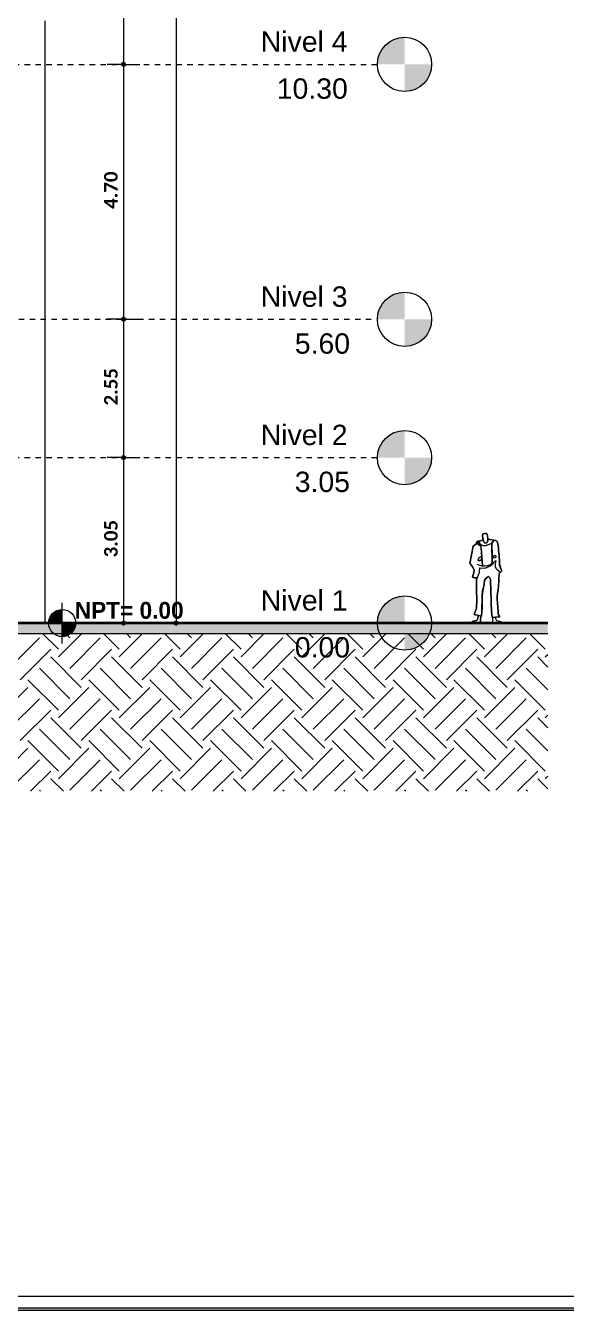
# Model space of a CAD drawing. Header units: metres. Extents: x -144 to 1000, y -717 to 29.
# Drawn here: x 14.77 to 24.74, y -672.35 to -648.67 of the extents above; entities that cross this region are included whole.
import ezdxf

# ---------------------------------------------------------------- set-up
doc = ezdxf.new("R2010")
doc.units = ezdxf.units.M
doc.linetypes.add('Punto 1 mm', pattern=[0.075, 0, -0.075])
doc.layers.get('0').update_dxf_attribs({"color": 1})
for name, color, linetype, lineweight in [('A-ANNO-DIMS', 1, 'Continuous', 9), ('A-DETL-GENF', 1, 'Continuous', 9), ('A-DETL-THIN', 1, 'Continuous', 9), ('A-FLOR', 2, 'Continuous', 9), ('A-FLOR-LEVL', 51, 'Continuous', 9), ('A-WALL', 4, 'Continuous', 9), ('G-ANNO-DIMS', 1, 'Continuous', 9), ('G-ANNO-TTLB', 3, 'Continuous', 18), ('G-IMPT', 1, 'Continuous', 9)]:
    doc.layers.add(name, color=color, linetype=linetype, lineweight=lineweight)
doc.styles.add('Arial', font='arial.ttf', dxfattribs={"height": 0.433594})
doc.styles.add('Britannic Bold_B', font='', dxfattribs={"width": 0.7})
doc.styles.add('Calibri_B', font='calibrib.ttf', dxfattribs={"height": 0.165})
doc.styles.get('Britannic Bold_B').set_extended_font_data('Britannic Bold', bold=True)

# ---------------------------------------------------------------- blocks, each defined once
blk = doc.blocks.new('tarjeta de nathalie 00')
at = {"layer": 'G-IMPT', "lineweight": 9}
h = blk.add_hatch(color=3, dxfattribs=at)
h.paths.add_polyline_path([(-145.23888, -717.38489), (-145.21019, -717.38489), (-145.21019, -716.89355), (-145.21019, -716.79934), (-145.23888, -716.79934), (-145.23888, -716.89379)])
h.paths.add_polyline_path([(-145.20996, -716.7991), (-145.20996, -717.3851), (-145.2392, -717.3851), (-145.2392, -716.7991)])
h.paths.add_polyline_path([(-145.23902, -717.3868), (-145.20826, -717.3868), (-145.20826, -716.7974), (-145.2392, -716.7974), (-146.09866, -716.7974), (-146.09866, -717.3868)])
h.paths.add_polyline_path([(-145.20795, -716.79707), (-145.20795, -717.3871), (-146.09898, -717.3871), (-146.09898, -716.79707)])
at = {"layer": 'G-ANNO-TTLB', "color": 3}
for p, q in [((-145.20996, -717.3851), (-146.09696, -717.3851)), ((-146.09898, -717.3871), (-145.20795, -717.3871)), ((-146.09898, -717.38713), (-145.20795, -717.38713))]:
    blk.add_line(p, q, dxfattribs=at)
at = {"layer": 'G-ANNO-TTLB'}
blk.add_line((-145.23902, -717.3868), (-146.09866, -717.3868), dxfattribs=at)
blk = doc.blocks.new('ESCALA HUMANA - A_dwg-1534791-FRONTAL')
at = {"layer": 'G-IMPT'}
blk.add_line((18.474, 1.096), (18.467, 1.473), dxfattribs=at)
at = {"layer": 'G-IMPT', "flags": 128}
for points in [[(18.64, 0.986), (18.653, 0.964), (18.606, 0.913), (18.598, 0.79), (18.589, 0.667), (18.566, 0.502), (18.566, 0.438), (18.584, 0.221), (18.585, 0.161), (18.614, 0.114), (18.534, 0.108), (18.536, 0.084), (18.554, 0.048), (18.593, 0.044), (18.64, 0.03), (18.633, 0.005), (18.486, 0.005), (18.489, 0.055), (18.484, 0.103), (18.473, 0.103), (18.473, 0.125), (18.47, 0.141), (18.457, 0.351), (18.452, 0.676), (18.445, 0.722), (18.441, 0.804), (18.427, 0.842), (18.405, 0.858), (18.368, 0.836), (18.332, 0.788), (18.324, 0.718), (18.312, 0.655), (18.299, 0.599), (18.292, 0.501), (18.288, 0.396), (18.287, 0.29), (18.286, 0.211), (18.276, 0.126), (18.267, 0.128), (18.258, 0.055), (18.261, 0.005), (18.115, 0.005), (18.108, 0.03), (18.154, 0.044), (18.193, 0.048), (18.211, 0.084), (18.215, 0.13), (18.213, 0.141), (18.139, 0.158), (18.184, 0.273), (18.191, 0.44), (18.184, 0.588), (18.182, 0.781), (18.185, 0.837), (18.142, 0.835), (18.112, 0.852), (18.134, 0.929), (18.143, 0.981), (18.11, 1.039), (18.08, 1.082), (18.062, 1.1), (18.123, 1.417), (18.19, 1.464), (18.181, 1.483), (18.192, 1.497), (18.203, 1.511), (18.248, 1.511), (18.305, 1.532), (18.296, 1.602), (18.295, 1.632), (18.304, 1.64), (18.316, 1.646), (18.328, 1.65), (18.345, 1.652), (18.358, 1.651), (18.372, 1.647), (18.384, 1.641), (18.397, 1.548), (18.473, 1.533), (18.502, 1.527), (18.536, 1.521), (18.559, 1.507), (18.573, 1.483), (18.588, 1.394), (18.592, 1.34), (18.601, 1.254), (18.606, 1.2), (18.609, 1.171), (18.609, 1.103), (18.613, 1.066)], [(18.614, 0.114), (18.473, 0.103), (18.473, 0.125), (18.47, 0.141), (18.457, 0.351), (18.452, 0.676), (18.445, 0.722), (18.441, 0.804), (18.427, 0.842), (18.405, 0.858), (18.368, 0.836), (18.332, 0.788), (18.324, 0.718), (18.312, 0.655), (18.299, 0.599), (18.292, 0.501), (18.288, 0.396), (18.287, 0.29), (18.286, 0.211), (18.276, 0.126), (18.139, 0.158), (18.184, 0.273), (18.191, 0.44), (18.184, 0.588), (18.182, 0.781), (18.185, 0.837), (18.142, 0.835), (18.112, 0.852), (18.134, 0.929), (18.143, 0.981), (18.11, 1.039), (18.08, 1.082), (18.062, 1.1), (18.123, 1.417), (18.19, 1.464), (18.181, 1.483), (18.203, 1.511), (18.248, 1.511), (18.305, 1.532), (18.296, 1.602), (18.295, 1.632), (18.304, 1.64), (18.316, 1.646), (18.328, 1.65), (18.345, 1.652), (18.358, 1.651), (18.372, 1.647), (18.384, 1.641), (18.397, 1.548), (18.473, 1.533), (18.536, 1.521), (18.559, 1.507), (18.573, 1.483), (18.588, 1.394), (18.592, 1.34), (18.601, 1.254), (18.606, 1.2), (18.609, 1.171), (18.609, 1.103), (18.613, 1.066), (18.64, 0.986), (18.653, 0.964), (18.606, 0.913), (18.598, 0.79), (18.589, 0.667), (18.566, 0.502), (18.566, 0.438), (18.584, 0.221), (18.585, 0.161)]]:
    blk.add_lwpolyline(points, close=True, dxfattribs=at)
for points in [[(18.297, 1.056), (18.274, 1.389), (18.266, 1.412), (18.252, 1.426), (18.223, 1.448), (18.199, 1.48), (18.192, 1.497)], [(18.203, 1.511), (18.231, 1.483), (18.256, 1.455), (18.288, 1.436), (18.307, 1.428), (18.335, 1.429), (18.361, 1.43), (18.392, 1.443), (18.423, 1.455), (18.468, 1.474), (18.502, 1.527)], [(18.305, 1.532), (18.317, 1.502), (18.332, 1.482), (18.354, 1.476), (18.384, 1.487), (18.397, 1.52), (18.397, 1.548)], [(18.286, 1.216), (18.264, 1.224), (18.235, 1.206), (18.221, 1.183), (18.214, 1.154), (18.233, 1.145), (18.263, 1.157), (18.283, 1.184), (18.287, 1.2)], [(18.471, 1.22), (18.491, 1.227), (18.511, 1.248), (18.521, 1.253), (18.536, 1.237), (18.545, 1.219), (18.533, 1.21), (18.522, 1.203), (18.508, 1.201), (18.493, 1.205), (18.484, 1.207), (18.472, 1.202)], [(18.192, 1.084), (18.245, 1.068), (18.286, 1.056), (18.346, 1.056), (18.404, 1.064), (18.46, 1.086), (18.488, 1.106), (18.539, 1.151)], [(18.213, 0.873), (18.238, 0.941), (18.247, 1.018), (18.296, 1.011), (18.361, 1.018), (18.436, 1.052), (18.476, 1.082), (18.539, 1.151), (18.534, 1.12), (18.531, 1.086), (18.531, 1.042), (18.54, 1.012), (18.561, 0.992), (18.582, 0.975)], [(18.213, 0.141), (18.215, 0.13), (18.211, 0.084), (18.193, 0.048), (18.154, 0.044), (18.108, 0.03), (18.115, 0.005), (18.261, 0.005), (18.258, 0.055), (18.267, 0.128)], [(18.534, 0.108), (18.536, 0.084), (18.554, 0.048), (18.593, 0.044), (18.64, 0.03), (18.633, 0.005), (18.486, 0.005), (18.489, 0.055), (18.484, 0.103)]]:
    blk.add_lwpolyline(points, dxfattribs=at)
blk = doc.blocks.new('WEWE')
at = {"layer": 'A-ANNO-DIMS', "lineweight": 25}
h = blk.add_hatch(color=256, dxfattribs=at)
edge = h.paths.add_edge_path()
edge.add_arc((16.578, -649.382), 0.0312, 0, 360)
h = blk.add_hatch(color=256, dxfattribs=at)
edge = h.paths.add_edge_path()
edge.add_arc((16.578, -649.382), 0.0312, 0, 360)
h = blk.add_hatch(color=256, dxfattribs=at)
edge = h.paths.add_edge_path()
edge.add_arc((16.578, -654.082), 0.0312, 0, 360)
h = blk.add_hatch(color=256, dxfattribs=at)
edge = h.paths.add_edge_path()
edge.add_arc((16.578, -654.082), 0.0312, 0, 360)
h = blk.add_hatch(color=256, dxfattribs=at)
edge = h.paths.add_edge_path()
edge.add_arc((16.578, -656.632), 0.0312, 0, 360)
h = blk.add_hatch(color=256, dxfattribs=at)
edge = h.paths.add_edge_path()
edge.add_arc((16.578, -656.632), 0.0312, 0, 360)
h = blk.add_hatch(color=256, dxfattribs=at)
edge = h.paths.add_edge_path()
edge.add_arc((16.578, -659.682), 0.0312, 0, 360)
h = blk.add_hatch(color=256, dxfattribs=at)
edge = h.paths.add_edge_path()
edge.add_arc((17.546, -659.682), 0.0312, 0, 360)
at = {"layer": 'A-DETL-GENF'}
blk.add_hatch(color=256, dxfattribs=at).paths.add_polyline_path([(-18.716, -659.882), (24.402, -659.882), (24.402, -659.682), (-18.716, -659.682)])
at = {"layer": 'A-FLOR-LEVL'}
h = blk.add_hatch(color=256, dxfattribs=at)
edge = h.paths.add_edge_path()
edge.add_line((21.76, -649.382), (21.26, -649.382))
edge.add_arc((21.76, -649.382), 0.5, 90, 180, ccw=False)
edge.add_line((21.76, -648.882), (21.76, -649.382))
h = blk.add_hatch(color=256, dxfattribs=at)
edge = h.paths.add_edge_path()
edge.add_line((21.76, -649.882), (21.76, -649.382))
edge.add_line((21.76, -649.382), (22.26, -649.382))
edge.add_arc((21.76, -649.382), 0.5, 270, 360, ccw=False)
h = blk.add_hatch(color=256, dxfattribs=at)
edge = h.paths.add_edge_path()
edge.add_line((21.76, -654.082), (21.26, -654.082))
edge.add_arc((21.76, -654.082), 0.5, 90, 180, ccw=False)
edge.add_line((21.76, -653.582), (21.76, -654.082))
h = blk.add_hatch(color=256, dxfattribs=at)
edge = h.paths.add_edge_path()
edge.add_line((21.76, -654.582), (21.76, -654.082))
edge.add_line((21.76, -654.082), (22.26, -654.082))
edge.add_arc((21.76, -654.082), 0.5, 270, 360, ccw=False)
h = blk.add_hatch(color=256, dxfattribs=at)
edge = h.paths.add_edge_path()
edge.add_line((21.76, -656.632), (21.26, -656.632))
edge.add_arc((21.76, -656.632), 0.5, 90, 180, ccw=False)
edge.add_line((21.76, -656.132), (21.76, -656.632))
h = blk.add_hatch(color=256, dxfattribs=at)
edge = h.paths.add_edge_path()
edge.add_line((21.76, -657.132), (21.76, -656.632))
edge.add_line((21.76, -656.632), (22.26, -656.632))
edge.add_arc((21.76, -656.632), 0.5, 270, 360, ccw=False)
h = blk.add_hatch(color=256, dxfattribs=at)
edge = h.paths.add_edge_path()
edge.add_line((21.76, -659.682), (21.26, -659.682))
edge.add_arc((21.76, -659.682), 0.5, 90, 180, ccw=False)
edge.add_line((21.76, -659.182), (21.76, -659.682))
h = blk.add_hatch(color=256, dxfattribs=at)
edge = h.paths.add_edge_path()
edge.add_line((21.76, -660.182), (21.76, -659.682))
edge.add_line((21.76, -659.682), (22.26, -659.682))
edge.add_arc((21.76, -659.682), 0.5, 270, 360, ccw=False)
at = {"layer": 'G-ANNO-DIMS'}
h = blk.add_hatch(color=256, dxfattribs=at)
edge = h.paths.add_edge_path()
edge.add_line((15.446, -659.682), (15.196, -659.682))
edge.add_arc((15.446, -659.682), 0.25, 90, 180, ccw=False)
edge.add_line((15.446, -659.432), (15.446, -659.682))
h = blk.add_hatch(color=256, dxfattribs=at)
edge = h.paths.add_edge_path()
edge.add_line((15.446, -659.682), (15.696, -659.682))
edge.add_arc((15.446, -659.682), 0.25, 270, 360, ccw=False)
edge.add_line((15.446, -659.932), (15.446, -659.682))
at = {"layer": 'A-ANNO-DIMS'}
for p, q in [((17.546, -613.742), (17.546, -659.682)), ((16.578, -646.142), (16.578, -649.382)), ((16.578, -649.382), (16.278, -649.382)), ((16.578, -649.382), (16.278, -649.382)), ((16.578, -649.382), (16.878, -649.382)), ((16.578, -649.382), (16.578, -654.082)), ((16.578, -649.382), (16.878, -649.382)), ((16.578, -654.082), (16.278, -654.082)), ((16.578, -654.082), (16.278, -654.082)), ((16.578, -654.082), (16.878, -654.082)), ((16.578, -654.082), (16.578, -656.632)), ((16.578, -654.082), (16.878, -654.082)), ((16.578, -656.632), (16.278, -656.632)), ((16.578, -656.632), (16.278, -656.632)), ((16.578, -656.632), (16.878, -656.632)), ((16.578, -656.632), (16.578, -659.682)), ((16.578, -656.632), (16.878, -656.632)), ((16.578, -659.682), (16.278, -659.682)), ((16.578, -659.682), (16.878, -659.682)), ((17.546, -659.682), (17.246, -659.682)), ((17.546, -659.682), (17.846, -659.682))]:
    blk.add_line(p, q, dxfattribs=at)
at = {"layer": 'A-ANNO-DIMS', "lineweight": 25}
for centre in [(16.578, -649.382), (16.578, -649.382), (16.578, -654.082), (16.578, -654.082), (16.578, -656.632), (16.578, -656.632), (16.578, -659.682), (17.546, -659.682)]:
    blk.add_circle(centre, 0.0312, dxfattribs=at)
at = {"layer": 'A-DETL-GENF'}
for p, q in [((23.025, -658.265), (22.964, -658.582)), ((23.091, -658.218), (23.025, -658.265)), ((23.094, -658.185), (23.082, -658.199)), ((23.082, -658.199), (23.091, -658.218)), ((23.105, -658.171), (23.094, -658.185)), ((23.094, -658.185), (23.101, -658.202)), ((23.101, -658.202), (23.125, -658.234)), ((23.149, -658.171), (23.105, -658.171)), ((23.105, -658.171), (23.132, -658.199)), ((23.125, -658.234), (23.159, -658.26)), ((23.132, -658.199), (23.157, -658.227)), ((23.205, -658.15), (23.149, -658.171)), ((23.168, -658.27), (23.154, -658.256)), ((23.157, -658.227), (23.189, -658.246)), ((23.176, -658.293), (23.168, -658.27)), ((23.176, -658.301), (23.176, -658.293)), ((23.176, -658.301), (23.199, -658.626)), ((23.189, -658.246), (23.209, -658.254)), ((23.214, -658.174), (23.205, -658.15)), ((23.209, -658.254), (23.237, -658.253)), ((23.299, -658.134), (23.298, -658.165)), ((23.404, -658.155), (23.299, -658.134)), ((23.404, -658.155), (23.368, -658.21)), ((23.368, -658.21), (23.373, -658.462)), ((23.437, -658.161), (23.404, -658.155)), ((23.461, -658.175), (23.437, -658.161)), ((23.475, -658.199), (23.461, -658.175)), ((23.49, -658.288), (23.475, -658.199)), ((23.494, -658.342), (23.49, -658.288)), ((23.502, -658.428), (23.494, -658.342)), ((22.964, -658.582), (22.982, -658.6)), ((22.982, -658.6), (23.011, -658.643)), ((23.116, -658.528), (23.123, -658.499)), ((23.135, -658.537), (23.116, -658.528)), ((23.123, -658.499), (23.136, -658.476)), ((23.165, -658.525), (23.135, -658.537)), ((23.136, -658.476), (23.166, -658.458)), ((23.189, -658.491), (23.165, -658.525)), ((23.166, -658.458), (23.188, -658.466)), ((23.337, -658.63), (23.377, -658.6)), ((23.362, -658.596), (23.342, -658.604)), ((23.375, -658.586), (23.362, -658.596)), ((23.373, -658.462), (23.392, -658.455)), ((23.373, -658.48), (23.373, -658.462)), ((23.385, -658.475), (23.373, -658.48)), ((23.373, -658.48), (23.375, -658.586)), ((23.375, -658.586), (23.389, -658.576)), ((23.377, -658.6), (23.441, -658.531)), ((23.395, -658.477), (23.385, -658.475)), ((23.389, -658.576), (23.441, -658.531)), ((23.392, -658.455), (23.413, -658.434)), ((23.409, -658.481), (23.395, -658.477)), ((23.424, -658.479), (23.409, -658.481)), ((23.413, -658.434), (23.422, -658.429)), ((23.422, -658.429), (23.438, -658.445)), ((23.434, -658.472), (23.424, -658.479)), ((23.436, -658.562), (23.432, -658.596)), ((23.432, -658.596), (23.433, -658.64)), ((23.447, -658.463), (23.434, -658.472)), ((23.441, -658.531), (23.436, -658.562)), ((23.438, -658.445), (23.447, -658.463)), ((23.508, -658.482), (23.502, -658.428)), ((23.511, -658.511), (23.508, -658.482)), ((23.511, -658.579), (23.511, -658.511)), ((23.514, -658.616), (23.511, -658.579)), ((23.011, -658.643), (23.045, -658.701)), ((23.035, -658.753), (23.014, -658.83)), ((23.014, -658.83), (23.044, -658.847)), ((23.045, -658.701), (23.035, -658.753)), ((23.085, -658.89), (23.14, -658.741)), ((23.14, -658.741), (23.149, -658.664)), ((23.149, -658.664), (23.197, -658.671)), ((23.197, -658.671), (23.262, -658.664)), ((23.262, -658.664), (23.337, -658.63)), ((23.27, -658.846), (23.307, -658.824)), ((23.305, -658.618), (23.3, -658.618)), ((23.319, -658.612), (23.305, -658.618)), ((23.307, -658.824), (23.329, -658.84)), ((23.329, -658.84), (23.343, -658.878)), ((23.433, -658.64), (23.442, -658.67)), ((23.442, -658.67), (23.462, -658.69)), ((23.462, -658.69), (23.53, -658.745)), ((23.499, -658.892), (23.508, -658.769)), ((23.508, -658.769), (23.53, -658.745)), ((23.542, -658.696), (23.514, -658.616)), ((23.53, -658.745), (23.555, -658.718)), ((23.555, -658.718), (23.542, -658.696)), ((23.044, -658.847), (23.087, -658.845)), ((23.085, -658.89), (23.084, -658.901)), ((23.084, -658.901), (23.086, -659.094)), ((23.087, -658.845), (23.085, -658.89)), ((23.2, -659.083), (23.213, -659.027)), ((23.213, -659.027), (23.226, -658.964)), ((23.226, -658.964), (23.234, -658.894)), ((23.234, -658.894), (23.27, -658.846)), ((23.343, -658.878), (23.347, -658.96)), ((23.347, -658.96), (23.354, -659.006)), ((23.354, -659.006), (23.358, -659.331)), ((23.468, -659.18), (23.491, -659.015)), ((23.491, -659.015), (23.499, -658.892)), ((23.093, -659.242), (23.085, -659.409)), ((23.086, -659.094), (23.093, -659.242)), ((23.188, -659.392), (23.19, -659.286)), ((23.19, -659.286), (23.194, -659.181)), ((23.194, -659.181), (23.2, -659.083)), ((23.468, -659.243), (23.468, -659.18)), ((23.485, -659.461), (23.468, -659.243)), ((23.085, -659.409), (23.041, -659.524)), ((23.041, -659.524), (23.178, -659.556)), ((23.178, -659.556), (23.187, -659.471)), ((23.187, -659.471), (23.188, -659.392)), ((23.358, -659.331), (23.372, -659.54)), ((23.372, -659.54), (23.374, -659.557)), ((23.486, -659.521), (23.485, -659.461)), ((23.516, -659.568), (23.486, -659.521)), ((23.374, -659.557), (23.374, -659.579)), ((23.374, -659.579), (23.516, -659.568))]:
    blk.add_line(p, q, dxfattribs=at)
at = {"layer": 'A-DETL-GENF', "color": 252, "true_color": 0x959595}
for p, q in [((14.464, -660.517), (15.025, -659.956)), ((15.376, -660.166), (15.092, -659.882)), ((15.376, -660.306), (15.8, -659.882)), ((15.586, -659.955), (15.513, -659.882)), ((15.586, -660.517), (16.148, -659.956)), ((16.498, -660.166), (16.214, -659.882)), ((16.498, -660.306), (16.923, -659.882)), ((16.709, -659.955), (16.636, -659.882)), ((16.709, -660.517), (17.27, -659.956)), ((17.621, -660.166), (17.337, -659.882)), ((17.621, -660.306), (18.045, -659.882)), ((17.831, -659.955), (17.758, -659.882)), ((17.831, -660.517), (18.393, -659.956)), ((18.744, -660.166), (18.459, -659.882)), ((18.744, -660.306), (19.168, -659.882)), ((18.954, -659.955), (18.881, -659.882)), ((18.954, -660.517), (19.515, -659.956)), ((19.866, -660.166), (19.582, -659.882)), ((19.866, -660.306), (20.29, -659.882)), ((20.077, -659.955), (20.003, -659.882)), ((20.077, -660.517), (20.638, -659.956)), ((20.989, -660.166), (20.705, -659.882)), ((20.989, -660.306), (21.413, -659.882)), ((21.199, -659.955), (21.126, -659.882)), ((21.199, -660.517), (21.76, -659.956)), ((22.111, -660.166), (21.827, -659.882)), ((22.111, -660.306), (22.535, -659.882)), ((22.322, -659.955), (22.249, -659.882)), ((22.322, -660.517), (22.883, -659.956)), ((23.234, -660.166), (22.95, -659.882)), ((23.234, -660.306), (23.658, -659.882)), ((23.444, -659.955), (23.371, -659.882)), ((23.444, -660.517), (24.005, -659.956)), ((24.356, -660.166), (24.072, -659.882)), ((14.674, -660.727), (15.236, -660.166)), ((15.797, -660.727), (16.358, -660.166)), ((16.919, -660.727), (17.481, -660.166)), ((18.042, -660.727), (18.603, -660.166)), ((19.164, -660.727), (19.726, -660.166)), ((20.287, -660.727), (20.848, -660.166)), ((21.41, -660.727), (21.971, -660.166)), ((22.532, -660.727), (23.093, -660.166)), ((23.655, -660.727), (24.216, -660.166)), ((24.356, -660.306), (24.402, -660.26)), ((15.797, -660.868), (15.236, -660.306)), ((16.919, -660.868), (16.358, -660.306)), ((18.042, -660.868), (17.481, -660.306)), ((19.164, -660.868), (18.603, -660.306)), ((20.287, -660.868), (19.726, -660.306)), ((21.41, -660.868), (20.848, -660.306)), ((22.532, -660.868), (21.971, -660.306)), ((23.655, -660.868), (23.093, -660.306)), ((24.402, -660.492), (24.216, -660.306)), ((15.376, -661.289), (14.815, -660.727)), ((15.586, -661.078), (15.025, -660.516)), ((16.498, -661.289), (15.937, -660.727)), ((16.709, -661.078), (16.148, -660.516)), ((17.621, -661.289), (17.06, -660.727)), ((17.831, -661.078), (17.27, -660.516)), ((18.744, -661.289), (18.182, -660.727)), ((18.954, -661.078), (18.393, -660.516)), ((19.866, -661.289), (19.305, -660.727)), ((20.077, -661.078), (19.515, -660.516)), ((20.989, -661.289), (20.427, -660.727)), ((21.199, -661.078), (20.638, -660.516)), ((22.111, -661.289), (21.55, -660.727)), ((22.322, -661.078), (21.76, -660.516)), ((23.234, -661.289), (22.672, -660.727)), ((23.444, -661.078), (22.883, -660.516)), ((24.356, -661.289), (23.795, -660.727)), ((24.402, -660.913), (24.005, -660.516)), ((14.253, -661.429), (14.815, -660.867)), ((15.376, -661.429), (15.937, -660.867)), ((16.498, -661.429), (17.06, -660.867)), ((17.621, -661.429), (18.182, -660.867)), ((18.744, -661.429), (19.305, -660.867)), ((19.866, -661.429), (20.427, -660.867)), ((20.989, -661.429), (21.55, -660.867)), ((22.111, -661.429), (22.672, -660.867)), ((23.234, -661.429), (23.795, -660.867)), ((14.464, -661.64), (15.025, -661.078)), ((15.586, -661.64), (16.148, -661.078)), ((16.709, -661.64), (17.27, -661.078)), ((17.831, -661.64), (18.393, -661.078)), ((18.954, -661.64), (19.515, -661.078)), ((20.077, -661.64), (20.638, -661.078)), ((21.199, -661.64), (21.76, -661.078)), ((22.322, -661.64), (22.883, -661.078)), ((23.444, -661.64), (24.005, -661.078)), ((14.674, -661.85), (15.236, -661.288)), ((15.797, -661.99), (15.236, -661.429)), ((15.797, -661.85), (16.358, -661.288)), ((16.919, -661.99), (16.358, -661.429)), ((16.919, -661.85), (17.481, -661.288)), ((18.042, -661.99), (17.481, -661.429)), ((18.042, -661.85), (18.603, -661.288)), ((19.164, -661.99), (18.603, -661.429)), ((19.164, -661.85), (19.726, -661.288)), ((20.287, -661.99), (19.726, -661.429)), ((20.287, -661.85), (20.848, -661.288)), ((21.41, -661.99), (20.848, -661.429)), ((21.41, -661.85), (21.971, -661.288)), ((22.532, -661.99), (21.971, -661.429)), ((22.532, -661.85), (23.093, -661.288)), ((23.655, -661.99), (23.093, -661.429)), ((23.655, -661.85), (24.216, -661.288)), ((24.402, -661.615), (24.216, -661.429)), ((24.356, -661.429), (24.402, -661.383)), ((15.586, -662.2), (15.025, -661.639)), ((16.709, -662.2), (16.148, -661.639)), ((17.831, -662.2), (17.27, -661.639)), ((18.954, -662.2), (18.393, -661.639)), ((20.077, -662.2), (19.515, -661.639)), ((21.199, -662.2), (20.638, -661.639)), ((22.322, -662.2), (21.76, -661.639)), ((23.444, -662.2), (22.883, -661.639)), ((24.402, -662.035), (24.005, -661.639)), ((15.376, -662.411), (14.815, -661.85)), ((16.498, -662.411), (15.937, -661.85)), ((17.621, -662.411), (17.06, -661.85)), ((18.744, -662.411), (18.182, -661.85)), ((19.866, -662.411), (19.305, -661.85)), ((20.989, -662.411), (20.427, -661.85)), ((22.111, -662.411), (21.55, -661.85)), ((23.234, -662.411), (22.672, -661.85)), ((24.356, -662.411), (23.795, -661.85)), ((14.253, -662.551), (14.815, -661.99)), ((15.376, -662.551), (15.937, -661.99)), ((16.498, -662.551), (17.06, -661.99)), ((17.621, -662.551), (18.182, -661.99)), ((18.744, -662.551), (19.305, -661.99)), ((19.866, -662.551), (20.427, -661.99)), ((20.989, -662.551), (21.55, -661.99)), ((22.111, -662.551), (22.672, -661.99)), ((23.234, -662.551), (23.795, -661.99)), ((14.464, -662.762), (15.025, -662.201)), ((15.586, -662.762), (16.148, -662.201)), ((16.709, -662.762), (17.27, -662.201)), ((17.831, -662.762), (18.393, -662.201)), ((18.954, -662.762), (19.515, -662.201)), ((20.077, -662.762), (20.638, -662.201)), ((21.199, -662.762), (21.76, -662.201)), ((22.322, -662.762), (22.883, -662.201)), ((23.444, -662.762), (24.005, -662.201)), ((14.862, -662.784), (15.236, -662.411)), ((15.469, -662.784), (15.236, -662.551)), ((15.984, -662.784), (16.358, -662.411)), ((16.591, -662.784), (16.358, -662.551)), ((17.107, -662.784), (17.481, -662.411)), ((17.714, -662.784), (17.481, -662.551)), ((18.23, -662.784), (18.603, -662.411)), ((18.836, -662.784), (18.603, -662.551)), ((19.352, -662.784), (19.726, -662.411)), ((19.959, -662.784), (19.726, -662.551)), ((20.475, -662.784), (20.848, -662.411)), ((21.081, -662.784), (20.848, -662.551)), ((21.597, -662.784), (21.971, -662.411)), ((22.204, -662.784), (21.971, -662.551)), ((22.72, -662.784), (23.093, -662.411)), ((23.326, -662.784), (23.093, -662.551)), ((23.842, -662.784), (24.216, -662.411)), ((24.402, -662.738), (24.216, -662.551)), ((24.356, -662.551), (24.402, -662.505)), ((15.048, -662.784), (15.025, -662.761)), ((16.171, -662.784), (16.148, -662.761)), ((17.293, -662.784), (17.27, -662.761)), ((18.416, -662.784), (18.393, -662.761)), ((19.538, -662.784), (19.515, -662.761)), ((20.661, -662.784), (20.638, -662.761)), ((21.783, -662.784), (21.76, -662.761)), ((22.906, -662.784), (22.883, -662.761)), ((24.029, -662.784), (24.005, -662.761))]:
    blk.add_line(p, q, dxfattribs=at)
at = {"layer": 'A-DETL-GENF'}
for centre, radius, start, end in [((23.246, -658.1), 0.0701, 55.2475, 134.8378), ((23.773, -658.032), 0.577, 181.7777, 194.2223), ((22.691, -658.163), 0.606, 359.8875, 11.535), ((23.132, -658.296), 0.0449, 353.4993, 52.1791), ((23.255, -658.163), 0.0428, 194.2223, 357.9372), ((23.146, -657.748), 0.513, 280.2499, 295.7078), ((23.23, -658.357), 0.272, 263.3455, 302.2868)]:
    blk.add_arc(centre, radius, start, end, dxfattribs=at)
at = {"layer": 'A-DETL-THIN'}
for p, q in [((-18.716, -659.682), (24.402, -659.682)), ((24.402, -659.882), (-18.732, -659.882)), ((24.402, -659.882), (-18.716, -659.882))]:
    blk.add_line(p, q, dxfattribs=at)
at = {"layer": 'A-FLOR', "lineweight": 35}
blk.add_line((24.402, -659.682), (-18.732, -659.682), dxfattribs=at)
at = {"layer": 'A-FLOR-LEVL', "color": 251, "linetype": 'Punto 1 mm', "true_color": 0x6c6c6c}
for p, q in [((10.953, -649.382), (21.26, -649.382)), ((-12.953, -654.082), (21.26, -654.082)), ((10.953, -656.632), (21.26, -656.632)), ((10.953, -659.682), (21.26, -659.682))]:
    blk.add_line(p, q, dxfattribs=at)
at = {"layer": 'A-FLOR-LEVL'}
for centre in [(21.76, -649.382), (21.76, -654.082), (21.76, -656.632), (21.76, -659.682)]:
    blk.add_circle(centre, 0.5, dxfattribs=at)
at = {"layer": 'A-WALL'}
blk.add_line((15.132, -659.682), (15.132, -648.582), dxfattribs=at)
at = {"layer": 'G-ANNO-DIMS'}
for p, q in [((15.446, -660.057), (15.446, -659.307)), ((15.071, -659.682), (17.196, -659.682))]:
    blk.add_line(p, q, dxfattribs=at)
blk.add_circle((15.446, -659.682), 0.25, dxfattribs=at)
blk.add_blockref('ESCALA HUMANA - A_dwg-1534791-FRONTAL', (4.902, -659.682))
at = {"layer": 'A-ANNO-DIMS', "char_height": 0.25, "width": 0.75273, "attachment_point": 1, "rotation": 90, "line_spacing_factor": 1.158048, "style": 'Calibri_B'}
for s, insert in [('4.70', (16.219, -652.046)), ('2.55', (16.219, -655.671)), ('3.05', (16.219, -658.471))]:
    blk.add_mtext(s, dxfattribs=dict(at, insert=insert))
at = {"layer": 'A-FLOR-LEVL', "style": 'Arial'}
for s, p in [('Nivel 4', (19.108, -649.151)), ('10.30', (19.403, -650.016)), ('Nivel 3', (19.108, -653.851)), ('5.60', (19.736, -654.716)), ('Nivel 2', (19.108, -656.401)), ('3.05', (19.735, -657.266)), ('Nivel 1', (19.108, -659.451)), ('0.00', (19.736, -660.316))]:
    blk.add_text(s, height=0.375, dxfattribs=at).set_placement(p)
at = {"layer": 'G-ANNO-DIMS', "style": 'Britannic Bold_B'}
blk.add_text('%%UNPT= 0.00', height=0.3125, dxfattribs=at).set_placement((15.677, -659.604))

msp = doc.modelspace()

# ---------------------------------------------------------------- block references
at = {"xscale": 124.1004357506149, "yscale": 124.1004357506149, "zscale": 124.1004357506149}
msp.add_blockref('tarjeta de nathalie 00', (18106.759, 88355.704), dxfattribs=at)

# ---------------------------------------------------------------- next in the draw order: block references
at = {"color": 3}
msp.add_blockref('WEWE', (0, 0), dxfattribs=at)

doc.saveas('drawing.dxf')
